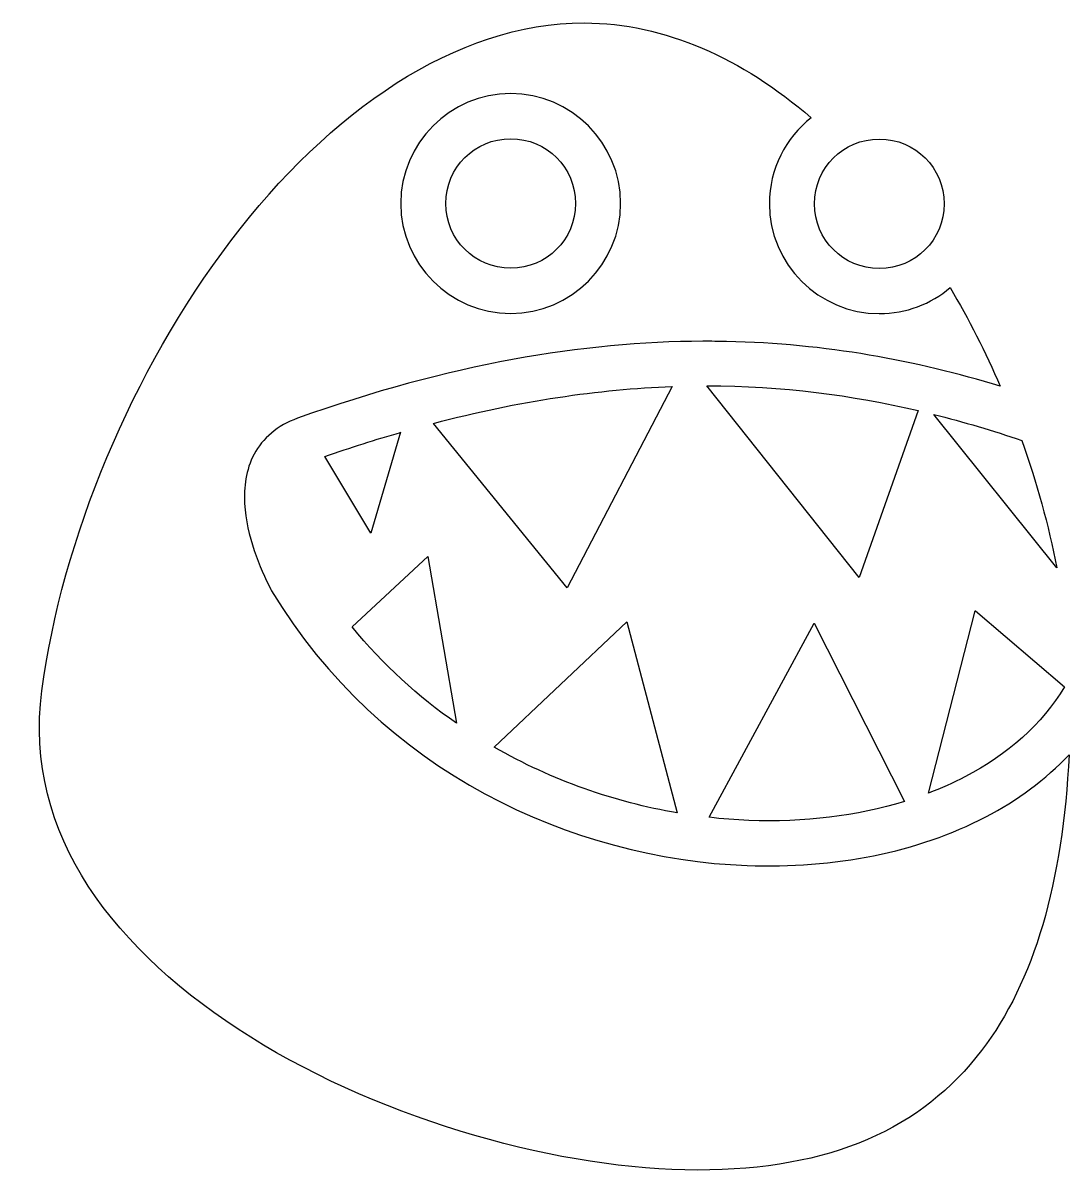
# Model space of a CAD drawing. Header units: centimetres. Extents: x -9.8 to 8.5, y -10 to 10.
import ezdxf

# ---------------------------------------------------------------- set-up
doc = ezdxf.new("R2010")
doc.units = ezdxf.units.CM
doc.header["$MEASUREMENT"] = 0
doc.layers.add('Layer 1', color=7, linetype='Continuous')

msp = doc.modelspace()

# ---------------------------------------------------------------- linework, layer by layer
at = {"layer": 'Layer 1'}
for points, knots in [([(0.04217, 10.01616), (-2.20943, 10.01616), (-4.40305, 8.47501), (-6.1249, 6.21581), (-6.1249, 6.21581), (-7.84674, 3.95662), (-9.07358, 1.00613), (-9.42193, -1.63527), (-9.42193, -1.63527), (-9.75232, -4.14076), (-8.14466, -6.19544), (-5.77832, -7.67583), (-5.77832, -7.67583), (-3.41206, -9.15635), (-0.32052, -9.99254), (2.01613, -9.99254), (2.01613, -9.99254), (4.3605, -9.99254), (5.93396, -9.26523), (6.97348, -7.90649), (6.97348, -7.90649), (7.88954, -6.70909), (8.39285, -4.97308), (8.49945, -2.7488), (8.49945, -2.7488), (8.09042, -3.18165), (7.5968, -3.54438), (7.04592, -3.83201), (7.04592, -3.83201), (5.8591, -4.45171), (4.40325, -4.73862), (2.88057, -4.68064), (2.88057, -4.68064), (-0.16497, -4.56468), (-3.50391, -3.05633), (-5.41336, 0.112), (-5.41336, 0.112), (-5.41336, 0.112), (-5.41994, 0.12254), (-5.41994, 0.12254), (-5.41994, 0.12254), (-5.41994, 0.12254), (-5.42656, 0.13435), (-5.42656, 0.13435), (-5.42656, 0.13435), (-5.6242, 0.51968), (-5.85161, 1.06289), (-5.88383, 1.6327), (-5.88383, 1.6327), (-5.89998, 1.91759), (-5.86519, 2.21841), (-5.71916, 2.49314), (-5.71916, 2.49314), (-5.57313, 2.76786), (-5.30802, 2.9973), (-4.9641, 3.12039), (-4.9641, 3.12039), (-2.29765, 4.0706), (0.02665, 4.45577), (2.11093, 4.46319), (2.11093, 4.46319), (2.24992, 4.46361), (2.38789, 4.46205), (2.52472, 4.45923), (2.52472, 4.45923), (4.26331, 4.4236), (5.83351, 4.12526), (7.29898, 3.68039), (7.29898, 3.68039), (7.04192, 4.27466), (6.7481, 4.85118), (6.42399, 5.39873), (6.42399, 5.39873), (6.08972, 5.11608), (5.65864, 4.94542), (5.18919, 4.94542), (5.18919, 4.94542), (4.1344, 4.94542), (3.27055, 5.8086), (3.27055, 6.8628), (3.27055, 6.8628), (3.27055, 7.4696), (3.55653, 8.01209), (4.0006, 8.36373), (4.0006, 8.36373), (2.79995, 9.39443), (1.44539, 10.01616), (0.04217, 10.01616)], [0, 0, 0, 0, 0.04347826, 0.04347826, 0.04347826, 0.04347826, 0.08695652, 0.08695652, 0.08695652, 0.08695652, 0.13043478, 0.13043478, 0.13043478, 0.13043478, 0.17391304, 0.17391304, 0.17391304, 0.17391304, 0.2173913, 0.2173913, 0.2173913, 0.2173913, 0.26086957, 0.26086957, 0.26086957, 0.26086957, 0.30434783, 0.30434783, 0.30434783, 0.30434783, 0.34782609, 0.34782609, 0.34782609, 0.34782609, 0.39130435, 0.39130435, 0.39130435, 0.39130435, 0.43478261, 0.43478261, 0.43478261, 0.43478261, 0.47826087, 0.47826087, 0.47826087, 0.47826087, 0.52173913, 0.52173913, 0.52173913, 0.52173913, 0.56521739, 0.56521739, 0.56521739, 0.56521739, 0.60869565, 0.60869565, 0.60869565, 0.60869565, 0.65217391, 0.65217391, 0.65217391, 0.65217391, 0.69565217, 0.69565217, 0.69565217, 0.69565217, 0.73913043, 0.73913043, 0.73913043, 0.73913043, 0.7826087, 0.7826087, 0.7826087, 0.7826087, 0.82608696, 0.82608696, 0.82608696, 0.82608696, 0.86956522, 0.86956522, 0.86956522, 0.86956522, 0.91304348, 0.91304348, 0.91304348, 0.91304348, 1, 1, 1, 1]), ([(-1.24269, 8.78409), (-0.1879, 8.78409), (0.67595, 7.92104), (0.67595, 6.8668), (0.67595, 6.8668), (0.67595, 5.8126), (-0.18782, 4.95077), (-1.24269, 4.95077), (-1.24269, 4.95077), (-2.29744, 4.95077), (-3.16133, 5.81256), (-3.16133, 6.8668), (-3.16133, 6.8668), (-3.16133, 7.921), (-2.29739, 8.78418), (-1.24269, 8.78418), (-1.24269, 8.78418), (-1.24269, 8.78418), (-1.24269, 8.78409), (-1.24269, 8.78409)], [0, 0, 0, 0, 0.16666667, 0.16666667, 0.16666667, 0.16666667, 0.33333333, 0.33333333, 0.33333333, 0.33333333, 0.5, 0.5, 0.5, 0.5, 0.66666667, 0.66666667, 0.66666667, 0.66666667, 1, 1, 1, 1]), ([(-1.24269, 7.9961), (-1.87196, 7.9961), (-2.37321, 7.49472), (-2.37321, 6.86684), (-2.37321, 6.86684), (-2.37321, 6.23883), (-1.87192, 5.73885), (-1.24269, 5.73885), (-1.24269, 5.73885), (-0.61333, 5.73885), (-0.112, 6.23884), (-0.112, 6.86684), (-0.112, 6.86684), (-0.112, 7.49472), (-0.61329, 7.9961), (-1.24265, 7.9961), (-1.24265, 7.9961), (-1.24265, 7.9961), (-1.24269, 7.9961), (-1.24269, 7.9961)], [0, 0, 0, 0, 0.16666667, 0.16666667, 0.16666667, 0.16666667, 0.33333333, 0.33333333, 0.33333333, 0.33333333, 0.5, 0.5, 0.5, 0.5, 0.66666667, 0.66666667, 0.66666667, 0.66666667, 1, 1, 1, 1]), ([(5.18927, 7.99083), (4.55996, 7.99083), (4.05866, 7.4908), (4.05866, 6.86284), (4.05866, 6.86284), (4.05866, 6.23488), (4.56004, 5.73358), (5.18931, 5.73358), (5.18931, 5.73358), (5.81858, 5.73358), (6.31857, 6.23487), (6.31857, 6.86284), (6.31857, 6.86284), (6.31857, 7.49081), (5.81863, 7.99083), (5.18931, 7.99083), (5.18931, 7.99083), (5.18931, 7.99083), (5.18927, 7.99083), (5.18927, 7.99083)], [0, 0, 0, 0, 0.16666667, 0.16666667, 0.16666667, 0.16666667, 0.33333333, 0.33333333, 0.33333333, 0.33333333, 0.5, 0.5, 0.5, 0.5, 0.66666667, 0.66666667, 0.66666667, 0.66666667, 1, 1, 1, 1]), ([(1.57476, 3.67393), (0.29538, 3.62691), (-1.08216, 3.42788), (-2.59072, 3.03213), (-2.59072, 3.03213), (-2.59072, 3.03213), (-0.25959, 0.16209), (-0.25959, 0.16209), (-0.25959, 0.16209), (-0.25959, 0.16209), (1.57472, 3.67384), (1.57472, 3.67384), (1.57472, 3.67384), (1.57472, 3.67384), (1.57476, 3.67393), (1.57476, 3.67393)], [0, 0, 0, 0, 0.2, 0.2, 0.2, 0.2, 0.4, 0.4, 0.4, 0.4, 0.6, 0.6, 0.6, 0.6, 1, 1, 1, 1]), ([(2.17692, 3.68573), (2.17692, 3.68573), (4.83616, 0.34518), (4.83616, 0.34518), (4.83616, 0.34518), (4.83616, 0.34518), (5.86531, 3.25477), (5.86531, 3.25477), (5.86531, 3.25477), (4.71522, 3.5238), (3.49842, 3.68573), (2.17688, 3.68573), (2.17688, 3.68573), (2.17688, 3.68573), (2.17692, 3.68573), (2.17692, 3.68573)], [0, 0, 0, 0, 0.2, 0.2, 0.2, 0.2, 0.4, 0.4, 0.4, 0.4, 0.6, 0.6, 0.6, 0.6, 1, 1, 1, 1]), ([(6.13805, 3.18899), (6.13805, 3.18899), (8.28469, 0.51259), (8.28469, 0.51259), (8.28469, 0.51259), (8.14098, 1.25508), (7.9352, 2.00272), (7.67325, 2.73434), (7.67325, 2.73434), (7.17246, 2.90394), (6.66198, 3.05764), (6.138, 3.18891), (6.138, 3.18891), (6.138, 3.18891), (6.13805, 3.18899), (6.13805, 3.18899)], [0, 0, 0, 0, 0.2, 0.2, 0.2, 0.2, 0.4, 0.4, 0.4, 0.4, 0.6, 0.6, 0.6, 0.6, 1, 1, 1, 1]), ([(-3.1626, 2.87522), (-3.59313, 2.75082), (-4.03463, 2.61074), (-4.48693, 2.45354), (-4.48693, 2.45354), (-4.48693, 2.45354), (-3.68312, 1.1161), (-3.68312, 1.1161), (-3.68312, 1.1161), (-3.68312, 1.1161), (-3.1626, 2.87531), (-3.1626, 2.87531), (-3.1626, 2.87531), (-3.1626, 2.87531), (-3.1626, 2.87522), (-3.1626, 2.87522)], [0, 0, 0, 0, 0.2, 0.2, 0.2, 0.2, 0.4, 0.4, 0.4, 0.4, 0.6, 0.6, 0.6, 0.6, 1, 1, 1, 1]), ([(-2.68555, 0.70758), (-2.68555, 0.70758), (-4.00992, -0.51529), (-4.00992, -0.51529), (-4.00992, -0.51529), (-3.46992, -1.17682), (-2.85367, -1.73732), (-2.18877, -2.19931), (-2.18877, -2.19931), (-2.18877, -2.19931), (-2.68551, 0.70762), (-2.68551, 0.70762), (-2.68551, 0.70762), (-2.68551, 0.70762), (-2.68555, 0.70758), (-2.68555, 0.70758)], [0, 0, 0, 0, 0.2, 0.2, 0.2, 0.2, 0.4, 0.4, 0.4, 0.4, 0.6, 0.6, 0.6, 0.6, 1, 1, 1, 1]), ([(6.86414, -0.23589), (6.86414, -0.23589), (6.04857, -3.41687), (6.04857, -3.41687), (6.04857, -3.41687), (6.26881, -3.33283), (6.48062, -3.23825), (6.68109, -3.13363), (6.68109, -3.13363), (7.43012, -2.74248), (8.02785, -2.21774), (8.42052, -1.56549), (8.42052, -1.56549), (8.42052, -1.56549), (6.86423, -0.23593), (6.86423, -0.23593), (6.86423, -0.23593), (6.86423, -0.23593), (6.86414, -0.23589), (6.86414, -0.23589)], [0, 0, 0, 0, 0.16666667, 0.16666667, 0.16666667, 0.16666667, 0.33333333, 0.33333333, 0.33333333, 0.33333333, 0.5, 0.5, 0.5, 0.5, 0.66666667, 0.66666667, 0.66666667, 0.66666667, 1, 1, 1, 1]), ([(0.78281, -0.43091), (0.78281, -0.43091), (-1.52985, -2.61563), (-1.52985, -2.61563), (-1.52985, -2.61563), (-0.51883, -3.19831), (0.57518, -3.57588), (1.66302, -3.76218), (1.66302, -3.76218), (1.66302, -3.76218), (0.78276, -0.43091), (0.78276, -0.43091), (0.78276, -0.43091), (0.78276, -0.43091), (0.78281, -0.43091), (0.78281, -0.43091)], [0, 0, 0, 0, 0.2, 0.2, 0.2, 0.2, 0.4, 0.4, 0.4, 0.4, 0.6, 0.6, 0.6, 0.6, 1, 1, 1, 1]), ([(4.05475, -0.45453), (4.05475, -0.45453), (2.21783, -3.8399), (2.21783, -3.8399), (2.21783, -3.8399), (2.45018, -3.86592), (2.68147, -3.88515), (2.91094, -3.89388), (2.91094, -3.89388), (3.87511, -3.93065), (4.8023, -3.81545), (5.62555, -3.56316), (5.62555, -3.56316), (5.62555, -3.56316), (4.05479, -0.45454), (4.05479, -0.45454), (4.05479, -0.45454), (4.05479, -0.45454), (4.05475, -0.45453), (4.05475, -0.45453)], [0, 0, 0, 0, 0.16666667, 0.16666667, 0.16666667, 0.16666667, 0.33333333, 0.33333333, 0.33333333, 0.33333333, 0.5, 0.5, 0.5, 0.5, 0.66666667, 0.66666667, 0.66666667, 0.66666667, 1, 1, 1, 1])]:
    msp.add_open_spline(points, degree=3, knots=knots, dxfattribs=at)

doc.saveas('drawing.dxf')
